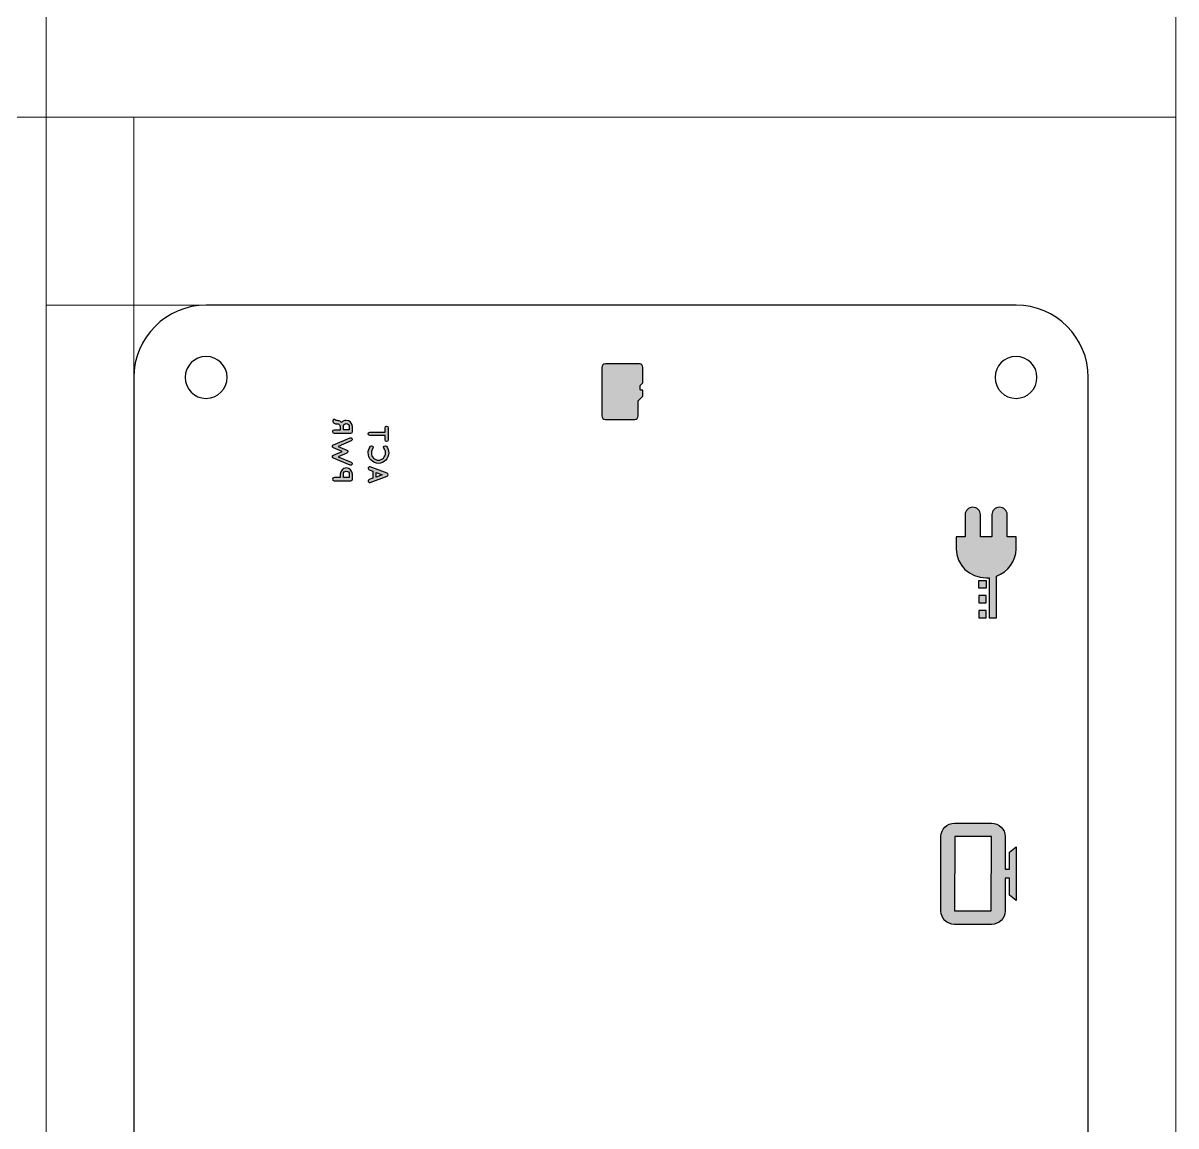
# Model space of a CAD drawing. Header units: millimetres. Extents: x -1309 to 1857, y -1546 to 39.
# Drawn here: x 639 to 718.8, y -460.4 to -384.1 of the extents above; entities that cross this region are included whole.
import ezdxf

# ---------------------------------------------------------------- set-up
doc = ezdxf.new("R2010")
doc.units = ezdxf.units.MM
doc.header["$LTSCALE"] = 0.5
doc.layers.get('0').update_dxf_attribs({"lineweight": 18})
doc.layers.add('red', color=7, linetype='Continuous')

msp = doc.modelspace()

# ---------------------------------------------------------------- hatches: boundary and pattern name
at = {"layer": 'red'}
h = msp.add_hatch(color=256, dxfattribs=at)
h.dxf.hatch_style = 2
edge = h.paths.add_edge_path()
edge.add_spline(control_points=[(679.055, -411.294), (679.055, -411.426), (679.162, -411.534), (679.295, -411.534), (679.295, -411.534), (681.325, -411.534), (681.325, -411.534), (681.457, -411.534), (681.565, -411.426), (681.565, -411.294), (681.565, -411.294), (681.564, -410.254), (681.564, -410.254), (681.564, -410.254), (681.89, -409.92), (681.89, -409.92), (681.89, -409.92), (681.89, -409.502), (681.89, -409.502), (681.89, -409.502), (681.743, -409.503), (681.743, -409.503), (681.735, -409.503), (681.727, -409.5), (681.721, -409.494), (681.716, -409.488), (681.712, -409.48), (681.712, -409.472), (681.712, -409.472), (681.712, -409.187), (681.712, -409.187), (681.712, -409.187), (681.89, -408.995), (681.89, -408.995), (681.89, -408.995), (681.89, -407.933), (681.89, -407.933), (681.89, -407.801), (681.783, -407.693), (681.65, -407.693), (681.65, -407.693), (679.295, -407.693), (679.295, -407.693), (679.162, -407.693), (679.055, -407.801), (679.055, -407.933), (679.055, -407.933), (679.055, -411.294), (679.055, -411.294)], knot_values=[0, 0, 0, 0, 1, 1, 1, 2, 2, 2, 3, 3, 3, 4, 4, 4, 5, 5, 5, 6, 6, 6, 7, 7, 7, 8, 8, 8, 9, 9, 9, 10, 10, 10, 11, 11, 11, 12, 12, 12, 13, 13, 13, 14, 14, 14, 15, 15, 15, 16, 16, 16, 16], degree=3, periodic=0)
h = msp.add_hatch(color=256, dxfattribs=at)
h.dxf.hatch_style = 2
edge = h.paths.add_edge_path()
edge.add_spline(control_points=[(661.385, -414.886), (661.153, -414.886), (660.964, -415.076), (660.964, -415.311), (660.964, -415.311), (660.964, -415.554), (660.964, -415.554), (660.964, -415.554), (660.535, -415.554), (660.535, -415.554), (660.476, -415.554), (660.427, -415.603), (660.427, -415.665), (660.427, -415.725), (660.476, -415.774), (660.535, -415.774), (660.535, -415.774), (661.701, -415.774), (661.701, -415.774), (661.762, -415.774), (661.809, -415.725), (661.809, -415.665), (661.809, -415.665), (661.809, -415.662), (661.809, -415.662), (661.809, -415.662), (661.809, -415.31), (661.809, -415.31), (661.809, -415.076), (661.62, -414.886), (661.385, -414.886)], knot_values=[0, 0, 0, 0, 0.013889, 0.013889, 0.013889, 0.027778, 0.027778, 0.027778, 0.041667, 0.041667, 0.041667, 0.055556, 0.055556, 0.055556, 0.069444, 0.069444, 0.069444, 0.083333, 0.083333, 0.083333, 0.097222, 0.097222, 0.097222, 0.111111, 0.111111, 0.111111, 0.125, 0.125, 0.125, 0.138889, 0.138889, 0.138889, 0.138889], degree=3, periodic=0)
edge.add_line((661.385, -414.886), (661.385, -414.886))
edge = h.paths.add_edge_path()
edge.add_spline(control_points=[(661.59, -415.554), (661.59, -415.554), (661.184, -415.554), (661.184, -415.554), (661.184, -415.554), (661.184, -415.311), (661.184, -415.311), (661.184, -415.196), (661.275, -415.108), (661.385, -415.105), (661.499, -415.107), (661.59, -415.196), (661.59, -415.311), (661.59, -415.311), (661.59, -415.554), (661.59, -415.554)], knot_values=[0, 0, 0, 0, 0.013889, 0.013889, 0.013889, 0.027778, 0.027778, 0.027778, 0.041667, 0.041667, 0.041667, 0.055556, 0.055556, 0.055556, 0.069444, 0.069444, 0.069444, 0.069444], degree=3, periodic=0)
edge.add_line((661.59, -415.554), (661.59, -415.554))
edge = h.paths.add_edge_path()
edge.add_spline(control_points=[(661.786, -412.864), (661.809, -412.922), (661.784, -412.985), (661.729, -413.009), (661.729, -413.009), (660.814, -413.394), (660.814, -413.394), (660.814, -413.394), (661.421, -413.649), (661.421, -413.649), (661.463, -413.669), (661.487, -413.71), (661.487, -413.751), (661.487, -413.795), (661.463, -413.836), (661.421, -413.854), (661.421, -413.854), (660.814, -414.109), (660.814, -414.109), (660.814, -414.109), (661.729, -414.495), (661.729, -414.495), (661.784, -414.517), (661.809, -414.583), (661.786, -414.637), (661.765, -414.694), (661.699, -414.718), (661.646, -414.696), (661.646, -414.696), (660.494, -414.209), (660.494, -414.209), (660.488, -414.205), (660.48, -414.204), (660.476, -414.2), (660.476, -414.2), (660.474, -414.2), (660.474, -414.2), (660.47, -414.196), (660.466, -414.194), (660.462, -414.19), (660.458, -414.187), (660.458, -414.187), (660.457, -414.186), (660.455, -414.18), (660.451, -414.178), (660.446, -414.172), (660.446, -414.172), (660.446, -414.169), (660.446, -414.169), (660.443, -414.165), (660.437, -414.157), (660.435, -414.152), (660.435, -414.148), (660.435, -414.148), (660.433, -414.147), (660.433, -414.143), (660.431, -414.14), (660.429, -414.134), (660.429, -414.134), (660.429, -414.127), (660.429, -414.127), (660.427, -414.122), (660.427, -414.114), (660.427, -414.108), (660.427, -414.102), (660.427, -414.096), (660.429, -414.09), (660.429, -414.09), (660.429, -414.084), (660.429, -414.084), (660.431, -414.081), (660.433, -414.077), (660.433, -414.068), (660.435, -414.068), (660.435, -414.065), (660.435, -414.065), (660.435, -414.065), (660.435, -414.063), (660.435, -414.063), (660.437, -414.059), (660.443, -414.053), (660.446, -414.047), (660.446, -414.047), (660.446, -414.043), (660.446, -414.043), (660.451, -414.039), (660.455, -414.035), (660.457, -414.031), (660.459, -414.031), (660.459, -414.028), (660.462, -414.028), (660.466, -414.024), (660.47, -414.021), (660.474, -414.016), (660.474, -414.016), (660.476, -414.016), (660.476, -414.013), (660.48, -414.01), (660.488, -414.007), (660.494, -414.005), (660.494, -414.005), (661.107, -413.746), (661.107, -413.746), (661.107, -413.746), (660.494, -413.487), (660.494, -413.487), (660.488, -413.485), (660.48, -413.483), (660.476, -413.48), (660.476, -413.48), (660.474, -413.48), (660.474, -413.476), (660.47, -413.473), (660.466, -413.47), (660.462, -413.467), (660.462, -413.467), (660.457, -413.463), (660.457, -413.463), (660.455, -413.46), (660.451, -413.456), (660.446, -413.449), (660.446, -413.449), (660.446, -413.447), (660.446, -413.447), (660.443, -413.443), (660.437, -413.437), (660.435, -413.429), (660.435, -413.427), (660.435, -413.427), (660.433, -413.425), (660.433, -413.421), (660.431, -413.417), (660.429, -413.412), (660.429, -413.412), (660.429, -413.405), (660.429, -413.405), (660.427, -413.4), (660.427, -413.394), (660.427, -413.388), (660.427, -413.38), (660.427, -413.374), (660.429, -413.368), (660.429, -413.368), (660.429, -413.365), (660.429, -413.365), (660.431, -413.358), (660.433, -413.352), (660.433, -413.348), (660.435, -413.348), (660.435, -413.345), (660.435, -413.345), (660.435, -413.345), (660.435, -413.343), (660.435, -413.343), (660.437, -413.334), (660.443, -413.33), (660.446, -413.325), (660.446, -413.325), (660.446, -413.322), (660.446, -413.322), (660.451, -413.318), (660.455, -413.312), (660.457, -413.308), (660.459, -413.308), (660.459, -413.305), (660.462, -413.305), (660.466, -413.301), (660.47, -413.297), (660.474, -413.295), (660.474, -413.295), (660.476, -413.292), (660.476, -413.292), (660.48, -413.289), (660.488, -413.285), (660.494, -413.283), (660.494, -413.283), (661.646, -412.798), (661.646, -412.798), (661.699, -412.775), (661.765, -412.801), (661.786, -412.853)], knot_values=[0, 0, 0, 0, 0.013889, 0.013889, 0.013889, 0.027778, 0.027778, 0.027778, 0.041667, 0.041667, 0.041667, 0.055556, 0.055556, 0.055556, 0.069444, 0.069444, 0.069444, 0.083333, 0.083333, 0.083333, 0.097222, 0.097222, 0.097222, 0.111111, 0.111111, 0.111111, 0.125, 0.125, 0.125, 0.138889, 0.138889, 0.138889, 0.152778, 0.152778, 0.152778, 0.166667, 0.166667, 0.166667, 0.180556, 0.180556, 0.180556, 0.194444, 0.194444, 0.194444, 0.208333, 0.208333, 0.208333, 0.222222, 0.222222, 0.222222, 0.236111, 0.236111, 0.236111, 0.25, 0.25, 0.25, 0.263889, 0.263889, 0.263889, 0.277778, 0.277778, 0.277778, 0.291667, 0.291667, 0.291667, 0.305556, 0.305556, 0.305556, 0.319444, 0.319444, 0.319444, 0.333333, 0.333333, 0.333333, 0.347222, 0.347222, 0.347222, 0.361111, 0.361111, 0.361111, 0.375, 0.375, 0.375, 0.388889, 0.388889, 0.388889, 0.402778, 0.402778, 0.402778, 0.416667, 0.416667, 0.416667, 0.430556, 0.430556, 0.430556, 0.444444, 0.444444, 0.444444, 0.458333, 0.458333, 0.458333, 0.472222, 0.472222, 0.472222, 0.486111, 0.486111, 0.486111, 0.5, 0.5, 0.5, 0.513889, 0.513889, 0.513889, 0.527778, 0.527778, 0.527778, 0.541667, 0.541667, 0.541667, 0.555556, 0.555556, 0.555556, 0.569444, 0.569444, 0.569444, 0.583333, 0.583333, 0.583333, 0.597222, 0.597222, 0.597222, 0.611111, 0.611111, 0.611111, 0.625, 0.625, 0.625, 0.638889, 0.638889, 0.638889, 0.652778, 0.652778, 0.652778, 0.666667, 0.666667, 0.666667, 0.680556, 0.680556, 0.680556, 0.694444, 0.694444, 0.694444, 0.708333, 0.708333, 0.708333, 0.722222, 0.722222, 0.722222, 0.736111, 0.736111, 0.736111, 0.75, 0.75, 0.75, 0.763889, 0.763889, 0.763889, 0.777778, 0.777778, 0.777778, 0.791667, 0.791667, 0.791667, 0.805556, 0.805556, 0.805556, 0.819444, 0.819444, 0.819444, 0.833333, 0.833333, 0.833333, 0.833333], degree=3, periodic=0)
edge.add_line((661.786, -412.853), (661.786, -412.864))
edge = h.paths.add_edge_path()
edge.add_spline(control_points=[(660.657, -411.608), (660.648, -411.577), (660.624, -411.552), (660.59, -411.539), (660.534, -411.52), (660.472, -411.551), (660.453, -411.608), (660.451, -411.616), (660.446, -411.633), (660.446, -411.652), (660.446, -411.652), (660.446, -411.655), (660.446, -411.655), (660.446, -411.675), (660.451, -411.703), (660.468, -411.732), (660.484, -411.757), (660.51, -411.779), (660.537, -411.795), (660.595, -411.823), (660.666, -411.836), (660.774, -411.836), (660.812, -411.839), (660.838, -411.846), (660.86, -411.86), (660.881, -411.872), (660.901, -411.896), (660.916, -411.919), (660.945, -411.961), (660.96, -412.012), (660.964, -412.031), (660.964, -412.031), (660.964, -412.264), (660.964, -412.264), (660.964, -412.264), (660.535, -412.264), (660.535, -412.264), (660.476, -412.264), (660.426, -412.313), (660.426, -412.375), (660.426, -412.435), (660.476, -412.483), (660.535, -412.483), (660.535, -412.483), (661.701, -412.483), (661.701, -412.483), (661.762, -412.483), (661.809, -412.435), (661.809, -412.375), (661.809, -412.375), (661.809, -412.371), (661.809, -412.371), (661.809, -412.371), (661.809, -412.02), (661.809, -412.02), (661.809, -411.784), (661.62, -411.597), (661.385, -411.597), (661.255, -411.597), (661.14, -411.656), (661.061, -411.75), (661.041, -411.725), (661.018, -411.701), (660.987, -411.681), (660.931, -411.642), (660.857, -411.617), (660.774, -411.617), (660.715, -411.618), (660.678, -411.612), (660.657, -411.608)], knot_values=[0, 0, 0, 0, 0.013889, 0.013889, 0.013889, 0.027778, 0.027778, 0.027778, 0.041667, 0.041667, 0.041667, 0.055556, 0.055556, 0.055556, 0.069444, 0.069444, 0.069444, 0.083333, 0.083333, 0.083333, 0.097222, 0.097222, 0.097222, 0.111111, 0.111111, 0.111111, 0.125, 0.125, 0.125, 0.138889, 0.138889, 0.138889, 0.152778, 0.152778, 0.152778, 0.166667, 0.166667, 0.166667, 0.180556, 0.180556, 0.180556, 0.194444, 0.194444, 0.194444, 0.208333, 0.208333, 0.208333, 0.222222, 0.222222, 0.222222, 0.236111, 0.236111, 0.236111, 0.25, 0.25, 0.25, 0.263889, 0.263889, 0.263889, 0.277778, 0.277778, 0.277778, 0.291667, 0.291667, 0.291667, 0.305556, 0.305556, 0.305556, 0.319444, 0.319444, 0.319444, 0.319444], degree=3, periodic=0)
edge.add_line((660.657, -411.608), (660.657, -411.608))
edge = h.paths.add_edge_path()
edge.add_spline(control_points=[(661.184, -412.02), (661.184, -411.907), (661.275, -411.816), (661.385, -411.816), (661.499, -411.816), (661.59, -411.907), (661.59, -412.02), (661.59, -412.02), (661.59, -412.263), (661.59, -412.263), (661.59, -412.263), (661.184, -412.263), (661.184, -412.263), (661.184, -412.263), (661.184, -412.02), (661.184, -412.02)], knot_values=[0, 0, 0, 0, 0.013889, 0.013889, 0.013889, 0.027778, 0.027778, 0.027778, 0.041667, 0.041667, 0.041667, 0.055556, 0.055556, 0.055556, 0.069444, 0.069444, 0.069444, 0.069444], degree=3, periodic=0)
edge.add_line((661.184, -412.02), (661.184, -412.02))
edge = h.paths.add_edge_path()
edge.add_spline(control_points=[(662.965, -415.02), (662.965, -415.02), (663.222, -415.116), (663.222, -415.116), (663.222, -415.116), (663.222, -415.596), (663.222, -415.596), (663.222, -415.596), (662.965, -415.694), (662.965, -415.694), (662.922, -415.711), (662.896, -415.753), (662.896, -415.796), (662.896, -415.81), (662.899, -415.822), (662.902, -415.834), (662.924, -415.891), (662.987, -415.919), (663.044, -415.899), (663.044, -415.899), (664.208, -415.462), (664.208, -415.462), (664.251, -415.445), (664.281, -415.401), (664.277, -415.357), (664.279, -415.312), (664.251, -415.271), (664.208, -415.253), (664.208, -415.253), (663.044, -414.816), (663.044, -414.816), (662.987, -414.797), (662.924, -414.824), (662.902, -414.882), (662.9, -414.892), (662.896, -414.905), (662.896, -414.919), (662.896, -414.963), (662.922, -415.004), (662.965, -415.02)], knot_values=[0, 0, 0, 0, 0.013889, 0.013889, 0.013889, 0.027778, 0.027778, 0.027778, 0.041667, 0.041667, 0.041667, 0.055556, 0.055556, 0.055556, 0.069444, 0.069444, 0.069444, 0.083333, 0.083333, 0.083333, 0.097222, 0.097222, 0.097222, 0.111111, 0.111111, 0.111111, 0.125, 0.125, 0.125, 0.138889, 0.138889, 0.138889, 0.152778, 0.152778, 0.152778, 0.166667, 0.166667, 0.166667, 0.180556, 0.180556, 0.180556, 0.180556], degree=3, periodic=0)
edge.add_line((662.965, -415.02), (662.965, -415.02))
h.paths.add_polyline_path([(663.44, -415.518), (663.44, -415.197), (663.864, -415.357)])
edge = h.paths.add_edge_path()
edge.add_spline(control_points=[(662.896, -413.847), (662.896, -413.673), (662.954, -413.516), (663.05, -413.391), (663.088, -413.343), (663.159, -413.336), (663.208, -413.371), (663.256, -413.41), (663.264, -413.483), (663.229, -413.529), (663.159, -413.618), (663.122, -413.725), (663.122, -413.847), (663.122, -413.983), (663.176, -414.11), (663.264, -414.203), (663.351, -414.292), (663.473, -414.348), (663.608, -414.348), (663.741, -414.348), (663.86, -414.292), (663.951, -414.203), (664.038, -414.11), (664.093, -413.983), (664.093, -413.847), (664.093, -413.725), (664.056, -413.616), (663.985, -413.529), (663.949, -413.483), (663.957, -413.41), (664.007, -413.371), (664.056, -413.336), (664.125, -413.344), (664.164, -413.391), (664.262, -413.516), (664.319, -413.673), (664.319, -413.847), (664.315, -414.242), (663.998, -414.57), (663.608, -414.572), (663.214, -414.568), (662.897, -414.242), (662.897, -413.847)], knot_values=[0, 0, 0, 0, 0.013889, 0.013889, 0.013889, 0.027778, 0.027778, 0.027778, 0.041667, 0.041667, 0.041667, 0.055556, 0.055556, 0.055556, 0.069444, 0.069444, 0.069444, 0.083333, 0.083333, 0.083333, 0.097222, 0.097222, 0.097222, 0.111111, 0.111111, 0.111111, 0.125, 0.125, 0.125, 0.138889, 0.138889, 0.138889, 0.152778, 0.152778, 0.152778, 0.166667, 0.166667, 0.166667, 0.180556, 0.180556, 0.180556, 0.194444, 0.194444, 0.194444, 0.194444], degree=3, periodic=0)
edge.add_line((662.897, -413.847), (662.896, -413.847))
edge = h.paths.add_edge_path()
edge.add_spline(control_points=[(664.17, -411.996), (664.231, -411.996), (664.279, -412.045), (664.279, -412.104), (664.279, -412.104), (664.279, -412.948), (664.279, -412.948), (664.279, -413.009), (664.231, -413.056), (664.17, -413.056), (664.111, -413.056), (664.06, -413.009), (664.06, -412.948), (664.06, -412.948), (664.06, -412.636), (664.06, -412.636), (664.06, -412.636), (663.005, -412.636), (663.005, -412.636), (662.943, -412.636), (662.896, -412.586), (662.896, -412.527), (662.896, -412.466), (662.943, -412.418), (663.005, -412.418), (663.005, -412.418), (664.06, -412.418), (664.06, -412.418), (664.06, -412.418), (664.06, -412.104), (664.06, -412.104), (664.06, -412.045), (664.111, -411.996), (664.17, -411.996)], knot_values=[0, 0, 0, 0, 0.013889, 0.013889, 0.013889, 0.027778, 0.027778, 0.027778, 0.041667, 0.041667, 0.041667, 0.055556, 0.055556, 0.055556, 0.069444, 0.069444, 0.069444, 0.083333, 0.083333, 0.083333, 0.097222, 0.097222, 0.097222, 0.111111, 0.111111, 0.111111, 0.125, 0.125, 0.125, 0.138889, 0.138889, 0.138889, 0.152778, 0.152778, 0.152778, 0.152778], degree=3, periodic=0)
edge.add_line((664.17, -411.996), (664.17, -411.996))
h = msp.add_hatch(color=256, dxfattribs=at)
h.dxf.hatch_style = 2
h.paths.add_polyline_path([(705.116, -423.191), (705.116, -422.68), (705.627, -422.68), (705.627, -423.191)])
h.paths.add_polyline_path([(705.117, -423.706), (705.117, -424.22), (705.623, -424.22), (705.623, -423.706)])
h.paths.add_polyline_path([(705.117, -424.736), (705.117, -425.25), (705.623, -425.25), (705.623, -424.736)])
edge = h.paths.add_edge_path()
edge.add_spline(control_points=[(705.23, -418.115), (705.23, -417.831), (704.994, -417.601), (704.701, -417.601), (704.409, -417.601), (704.173, -417.832), (704.173, -418.115), (704.173, -418.115), (704.173, -419.659), (704.173, -419.659), (704.173, -419.659), (703.558, -419.659), (703.558, -419.659), (703.558, -419.659), (703.558, -420.467), (703.558, -420.467), (703.558, -420.467), (703.558, -420.477), (703.558, -420.477), (703.558, -421.589), (704.484, -422.489), (705.627, -422.489), (705.697, -422.489), (705.767, -422.487), (705.836, -422.48), (705.836, -422.48), (705.836, -425.249), (705.836, -425.249), (705.836, -425.249), (706.343, -425.249), (706.343, -425.249), (706.343, -425.249), (706.343, -422.363), (706.343, -422.363), (707.132, -422.078), (707.695, -421.342), (707.695, -420.477), (707.695, -420.474), (707.694, -420.471), (707.694, -420.467), (707.694, -420.467), (707.695, -420.467), (707.695, -420.467), (707.695, -420.467), (707.695, -419.659), (707.695, -419.659), (707.695, -419.659), (707.081, -419.659), (707.081, -419.659), (707.081, -419.659), (707.081, -418.115), (707.081, -418.115), (707.081, -417.831), (706.844, -417.601), (706.552, -417.601), (706.259, -417.601), (706.024, -417.832), (706.024, -418.115), (706.024, -418.115), (706.024, -419.659), (706.024, -419.659), (706.024, -419.659), (705.23, -419.659), (705.23, -419.659), (705.23, -419.659), (705.23, -418.115), (705.23, -418.115)], knot_values=[0, 0, 0, 0, 0.013889, 0.013889, 0.013889, 0.027778, 0.027778, 0.027778, 0.041667, 0.041667, 0.041667, 0.055556, 0.055556, 0.055556, 0.069444, 0.069444, 0.069444, 0.083333, 0.083333, 0.083333, 0.097222, 0.097222, 0.097222, 0.111111, 0.111111, 0.111111, 0.125, 0.125, 0.125, 0.138889, 0.138889, 0.138889, 0.152778, 0.152778, 0.152778, 0.166667, 0.166667, 0.166667, 0.180556, 0.180556, 0.180556, 0.194444, 0.194444, 0.194444, 0.208333, 0.208333, 0.208333, 0.222222, 0.222222, 0.222222, 0.236111, 0.236111, 0.236111, 0.25, 0.25, 0.25, 0.263889, 0.263889, 0.263889, 0.277778, 0.277778, 0.277778, 0.291667, 0.291667, 0.291667, 0.305556, 0.305556, 0.305556, 0.305556], degree=3, periodic=0)
edge.add_line((705.23, -418.115), (705.23, -418.115))
h = msp.add_hatch(color=256, dxfattribs=at)
h.dxf.hatch_style = 2
edge = h.paths.add_edge_path()
edge.add_spline(control_points=[(702.501, -440.367), (702.501, -439.862), (702.924, -439.449), (703.444, -439.449), (703.444, -439.449), (705.993, -439.449), (705.993, -439.449), (706.512, -439.449), (706.937, -439.862), (706.937, -440.367), (706.937, -440.367), (706.937, -442.633), (706.937, -442.633), (706.937, -442.633), (707.236, -442.633), (707.236, -442.633), (707.236, -442.633), (707.236, -441.46), (707.236, -441.46), (707.236, -441.46), (707.695, -441.089), (707.695, -441.089), (707.695, -441.089), (707.695, -444.803), (707.695, -444.803), (707.695, -444.803), (707.236, -444.423), (707.236, -444.423), (707.236, -444.423), (707.236, -443.259), (707.236, -443.259), (707.236, -443.259), (706.937, -443.259), (706.937, -443.259), (706.937, -443.259), (706.937, -445.525), (706.937, -445.525), (706.937, -446.03), (706.512, -446.443), (705.993, -446.443), (705.993, -446.443), (703.444, -446.443), (703.444, -446.443), (702.924, -446.443), (702.501, -446.03), (702.501, -445.525), (702.501, -445.525), (702.501, -440.367), (702.501, -440.367)], knot_values=[0, 0, 0, 0, 1, 1, 1, 2, 2, 2, 3, 3, 3, 4, 4, 4, 5, 5, 5, 6, 6, 6, 7, 7, 7, 8, 8, 8, 9, 9, 9, 10, 10, 10, 11, 11, 11, 12, 12, 12, 13, 13, 13, 14, 14, 14, 15, 15, 15, 16, 16, 16, 16], degree=3, periodic=0)
h.paths.add_polyline_path([(703.444, -445.516), (705.984, -445.516), (705.993, -440.376), (703.453, -440.366)])

# ---------------------------------------------------------------- linework, layer by layer
for p, q in [((640.625, 0), (640.625, -515.625)), ((718.75, 0), (718.75, -515.625)), ((0, -390.625), (718.75, -390.625)), ((646.692, -459.067), (646.692, -390.625)), ((686.294, -403.627), (640.625, -403.627))]:
    msp.add_line(p, q)
for p, q in [((663.44, -415.518), (663.44, -415.197)), ((663.44, -415.197), (663.864, -415.357)), ((663.864, -415.357), (663.44, -415.518)), ((705.116, -423.191), (705.116, -422.68)), ((705.116, -422.68), (705.627, -422.68)), ((705.627, -423.191), (705.116, -423.191)), ((705.627, -422.68), (705.627, -423.191)), ((705.117, -423.706), (705.117, -424.22)), ((705.623, -423.706), (705.117, -423.706)), ((705.623, -424.22), (705.623, -423.706)), ((705.117, -424.22), (705.623, -424.22)), ((705.117, -424.736), (705.117, -425.25)), ((705.623, -424.736), (705.117, -424.736)), ((705.623, -425.25), (705.623, -424.736)), ((705.117, -425.25), (705.623, -425.25)), ((703.453, -440.366), (703.444, -445.516)), ((705.993, -440.376), (703.453, -440.366)), ((705.984, -445.516), (705.993, -440.376)), ((703.444, -445.516), (705.984, -445.516))]:
    msp.add_line(p, q, dxfattribs=at)
for points in [[(651.691, -403.627), (648.941, -403.627), (646.692, -405.878), (646.692, -408.628)], [(707.692, -403.627), (707.692, -403.627), (651.691, -403.627), (651.691, -403.627)], [(712.692, -408.628), (712.692, -405.878), (710.442, -403.627), (707.692, -403.627)], [(679.295, -407.693), (679.162, -407.693), (679.055, -407.801), (679.055, -407.933)], [(679.055, -407.933), (679.055, -407.933), (679.055, -411.294), (679.055, -411.294)], [(681.65, -407.693), (681.65, -407.693), (679.295, -407.693), (679.295, -407.693)], [(681.89, -407.933), (681.89, -407.801), (681.783, -407.693), (681.65, -407.693)], [(681.89, -408.995), (681.89, -408.995), (681.89, -407.933), (681.89, -407.933)], [(646.692, -408.628), (646.692, -408.628), (646.692, -497.629), (646.692, -497.629)], [(712.692, -497.629), (712.692, -497.629), (712.692, -408.628), (712.692, -408.628)], [(681.712, -409.187), (681.712, -409.187), (681.89, -408.995), (681.89, -408.995)], [(681.712, -409.472), (681.712, -409.472), (681.712, -409.187), (681.712, -409.187)], [(681.721, -409.494), (681.716, -409.488), (681.712, -409.48), (681.712, -409.472)], [(681.743, -409.503), (681.735, -409.503), (681.727, -409.5), (681.721, -409.494)], [(681.89, -409.502), (681.89, -409.502), (681.743, -409.503), (681.743, -409.503)], [(681.89, -409.92), (681.89, -409.92), (681.89, -409.502), (681.89, -409.502)], [(681.564, -410.254), (681.564, -410.254), (681.89, -409.92), (681.89, -409.92)], [(681.565, -411.294), (681.565, -411.294), (681.564, -410.254), (681.564, -410.254)], [(679.055, -411.294), (679.055, -411.426), (679.162, -411.534), (679.295, -411.534)], [(681.325, -411.534), (681.457, -411.534), (681.565, -411.426), (681.565, -411.294)], [(660.453, -411.608), (660.451, -411.616), (660.446, -411.633), (660.446, -411.652)], [(660.446, -411.652), (660.446, -411.652), (660.446, -411.655), (660.446, -411.655)], [(660.446, -411.655), (660.446, -411.675), (660.451, -411.703), (660.468, -411.732)], [(660.59, -411.539), (660.534, -411.52), (660.472, -411.551), (660.453, -411.608)], [(660.468, -411.732), (660.484, -411.757), (660.51, -411.779), (660.537, -411.795)], [(660.537, -411.795), (660.595, -411.823), (660.666, -411.836), (660.774, -411.836)], [(660.657, -411.608), (660.648, -411.577), (660.624, -411.552), (660.59, -411.539)], [(660.774, -411.617), (660.715, -411.618), (660.678, -411.612), (660.657, -411.608)], [(660.987, -411.681), (660.931, -411.642), (660.857, -411.617), (660.774, -411.617)], [(660.774, -411.836), (660.812, -411.839), (660.838, -411.846), (660.86, -411.86)], [(660.86, -411.86), (660.881, -411.872), (660.901, -411.896), (660.916, -411.919)], [(660.916, -411.919), (660.945, -411.961), (660.96, -412.012), (660.964, -412.031)], [(660.964, -412.031), (660.964, -412.031), (660.964, -412.264), (660.964, -412.264)], [(661.061, -411.75), (661.041, -411.725), (661.018, -411.701), (660.987, -411.681)], [(661.184, -412.263), (661.184, -412.263), (661.184, -412.02), (661.184, -412.02)], [(661.59, -412.02), (661.59, -412.02), (661.59, -412.263), (661.59, -412.263)], [(661.809, -412.371), (661.809, -412.371), (661.809, -412.02), (661.809, -412.02)], [(664.06, -412.104), (664.06, -412.045), (664.111, -411.996), (664.17, -411.996)], [(664.06, -412.418), (664.06, -412.418), (664.06, -412.104), (664.06, -412.104)], [(664.17, -411.996), (664.231, -411.996), (664.279, -412.045), (664.279, -412.104)], [(664.279, -412.104), (664.279, -412.104), (664.279, -412.948), (664.279, -412.948)], [(679.295, -411.534), (679.295, -411.534), (681.325, -411.534), (681.325, -411.534)], [(660.494, -413.283), (660.494, -413.283), (661.646, -412.798), (661.646, -412.798)], [(660.964, -412.264), (660.964, -412.264), (660.535, -412.264), (660.535, -412.264)], [(660.535, -412.483), (660.535, -412.483), (661.701, -412.483), (661.701, -412.483)], [(661.59, -412.263), (661.59, -412.263), (661.184, -412.263), (661.184, -412.263)], [(661.646, -412.798), (661.699, -412.775), (661.765, -412.801), (661.786, -412.853)], [(661.701, -412.483), (661.762, -412.483), (661.809, -412.435), (661.809, -412.375)], [(661.786, -412.864), (661.809, -412.922), (661.784, -412.985), (661.729, -413.009)], [(661.809, -412.375), (661.809, -412.375), (661.809, -412.371), (661.809, -412.371)], [(663.005, -412.418), (663.005, -412.418), (664.06, -412.418), (664.06, -412.418)], [(664.06, -412.636), (664.06, -412.636), (663.005, -412.636), (663.005, -412.636)], [(664.06, -412.948), (664.06, -412.948), (664.06, -412.636), (664.06, -412.636)], [(660.429, -413.365), (660.431, -413.358), (660.433, -413.352), (660.433, -413.348)], [(660.429, -413.368), (660.429, -413.368), (660.429, -413.365), (660.429, -413.365)], [(660.429, -413.412), (660.429, -413.412), (660.429, -413.405), (660.429, -413.405)], [(660.433, -413.425), (660.433, -413.421), (660.431, -413.417), (660.429, -413.412)], [(660.433, -413.348), (660.435, -413.348), (660.435, -413.345), (660.435, -413.345)], [(660.435, -413.429), (660.435, -413.427), (660.435, -413.427), (660.433, -413.425)], [(660.435, -413.343), (660.437, -413.334), (660.443, -413.33), (660.446, -413.325)], [(660.435, -413.345), (660.435, -413.345), (660.435, -413.343), (660.435, -413.343)], [(660.446, -413.447), (660.443, -413.443), (660.437, -413.437), (660.435, -413.429)], [(660.446, -413.322), (660.451, -413.318), (660.455, -413.312), (660.457, -413.308)], [(660.446, -413.325), (660.446, -413.325), (660.446, -413.322), (660.446, -413.322)], [(660.446, -413.449), (660.446, -413.449), (660.446, -413.447), (660.446, -413.447)], [(660.457, -413.463), (660.455, -413.46), (660.451, -413.456), (660.446, -413.449)], [(660.457, -413.308), (660.459, -413.308), (660.459, -413.305), (660.462, -413.305)], [(660.462, -413.467), (660.462, -413.467), (660.457, -413.463), (660.457, -413.463)], [(660.462, -413.305), (660.466, -413.301), (660.47, -413.297), (660.474, -413.295)], [(660.474, -413.476), (660.47, -413.473), (660.466, -413.47), (660.462, -413.467)], [(660.474, -413.295), (660.474, -413.295), (660.476, -413.292), (660.476, -413.292)], [(660.476, -413.48), (660.476, -413.48), (660.474, -413.48), (660.474, -413.476)], [(660.476, -413.292), (660.48, -413.289), (660.488, -413.285), (660.494, -413.283)], [(660.494, -413.487), (660.488, -413.485), (660.48, -413.483), (660.476, -413.48)], [(661.107, -413.746), (661.107, -413.746), (660.494, -413.487), (660.494, -413.487)], [(661.729, -413.009), (661.729, -413.009), (660.814, -413.394), (660.814, -413.394)], [(660.814, -413.394), (660.814, -413.394), (661.421, -413.649), (661.421, -413.649)], [(662.896, -413.847), (662.896, -413.673), (662.954, -413.516), (663.05, -413.391)], [(663.05, -413.391), (663.088, -413.343), (663.159, -413.336), (663.208, -413.371)], [(663.208, -413.371), (663.256, -413.41), (663.264, -413.483), (663.229, -413.529)], [(663.985, -413.529), (663.949, -413.483), (663.957, -413.41), (664.007, -413.371)], [(664.007, -413.371), (664.056, -413.336), (664.125, -413.344), (664.164, -413.391)], [(664.164, -413.391), (664.262, -413.516), (664.319, -413.673), (664.319, -413.847)], [(660.429, -414.084), (660.431, -414.081), (660.433, -414.077), (660.433, -414.068)], [(660.429, -414.09), (660.429, -414.09), (660.429, -414.084), (660.429, -414.084)], [(660.429, -414.134), (660.429, -414.134), (660.429, -414.127), (660.429, -414.127)], [(660.433, -414.147), (660.433, -414.143), (660.431, -414.14), (660.429, -414.134)], [(660.433, -414.068), (660.435, -414.068), (660.435, -414.065), (660.435, -414.065)], [(660.435, -414.152), (660.435, -414.148), (660.435, -414.148), (660.433, -414.147)], [(660.435, -414.063), (660.437, -414.059), (660.443, -414.053), (660.446, -414.047)], [(660.435, -414.065), (660.435, -414.065), (660.435, -414.063), (660.435, -414.063)], [(660.446, -414.169), (660.443, -414.165), (660.437, -414.157), (660.435, -414.152)], [(660.446, -414.043), (660.451, -414.039), (660.455, -414.035), (660.457, -414.031)], [(660.446, -414.047), (660.446, -414.047), (660.446, -414.043), (660.446, -414.043)], [(660.446, -414.172), (660.446, -414.172), (660.446, -414.169), (660.446, -414.169)], [(660.457, -414.186), (660.455, -414.18), (660.451, -414.178), (660.446, -414.172)], [(660.457, -414.031), (660.459, -414.031), (660.459, -414.028), (660.462, -414.028)], [(660.462, -414.19), (660.458, -414.187), (660.458, -414.187), (660.457, -414.186)], [(660.462, -414.028), (660.466, -414.024), (660.47, -414.021), (660.474, -414.016)], [(660.474, -414.2), (660.47, -414.196), (660.466, -414.194), (660.462, -414.19)], [(660.474, -414.016), (660.474, -414.016), (660.476, -414.016), (660.476, -414.013)], [(660.476, -414.2), (660.476, -414.2), (660.474, -414.2), (660.474, -414.2)], [(660.476, -414.013), (660.48, -414.01), (660.488, -414.007), (660.494, -414.005)], [(660.494, -414.209), (660.488, -414.205), (660.48, -414.204), (660.476, -414.2)], [(660.494, -414.005), (660.494, -414.005), (661.107, -413.746), (661.107, -413.746)], [(661.646, -414.696), (661.646, -414.696), (660.494, -414.209), (660.494, -414.209)], [(661.421, -413.854), (661.421, -413.854), (660.814, -414.109), (660.814, -414.109)], [(660.814, -414.109), (660.814, -414.109), (661.729, -414.495), (661.729, -414.495)], [(661.729, -414.495), (661.784, -414.517), (661.809, -414.583), (661.786, -414.637)], [(663.608, -414.572), (663.214, -414.568), (662.897, -414.242), (662.897, -413.847)], [(664.319, -413.847), (664.315, -414.242), (663.998, -414.57), (663.608, -414.572)], [(661.385, -414.886), (661.153, -414.886), (660.964, -415.076), (660.964, -415.311)], [(660.964, -415.311), (660.964, -415.311), (660.964, -415.554), (660.964, -415.554)], [(661.184, -415.311), (661.184, -415.196), (661.275, -415.108), (661.385, -415.105)], [(661.184, -415.554), (661.184, -415.554), (661.184, -415.311), (661.184, -415.311)], [(661.809, -415.31), (661.809, -415.076), (661.62, -414.886), (661.385, -414.886)], [(661.385, -415.105), (661.499, -415.107), (661.59, -415.196), (661.59, -415.311)], [(661.59, -415.311), (661.59, -415.311), (661.59, -415.554), (661.59, -415.554)], [(661.786, -414.637), (661.765, -414.694), (661.699, -414.718), (661.646, -414.696)], [(661.809, -415.662), (661.809, -415.662), (661.809, -415.31), (661.809, -415.31)], [(663.044, -414.816), (662.987, -414.797), (662.924, -414.824), (662.902, -414.882)], [(662.965, -415.02), (662.965, -415.02), (663.222, -415.116), (663.222, -415.116)], [(664.208, -415.253), (664.208, -415.253), (663.044, -414.816), (663.044, -414.816)], [(663.222, -415.116), (663.222, -415.116), (663.222, -415.596), (663.222, -415.596)], [(664.277, -415.357), (664.279, -415.312), (664.251, -415.271), (664.208, -415.253)], [(660.964, -415.554), (660.964, -415.554), (660.535, -415.554), (660.535, -415.554)], [(660.535, -415.774), (660.535, -415.774), (661.701, -415.774), (661.701, -415.774)], [(661.59, -415.554), (661.59, -415.554), (661.184, -415.554), (661.184, -415.554)], [(661.701, -415.774), (661.762, -415.774), (661.809, -415.725), (661.809, -415.665)], [(661.809, -415.665), (661.809, -415.665), (661.809, -415.662), (661.809, -415.662)], [(662.902, -415.834), (662.924, -415.891), (662.987, -415.919), (663.044, -415.899)], [(663.222, -415.596), (663.222, -415.596), (662.965, -415.694), (662.965, -415.694)], [(663.044, -415.899), (663.044, -415.899), (664.208, -415.462), (664.208, -415.462)], [(664.208, -415.462), (664.251, -415.445), (664.281, -415.401), (664.277, -415.357)], [(704.173, -418.115), (704.173, -418.115), (704.173, -419.659), (704.173, -419.659)], [(705.23, -419.659), (705.23, -419.659), (705.23, -418.115), (705.23, -418.115)], [(706.024, -418.115), (706.024, -418.115), (706.024, -419.659), (706.024, -419.659)], [(707.081, -419.659), (707.081, -419.659), (707.081, -418.115), (707.081, -418.115)], [(704.173, -419.659), (704.173, -419.659), (703.558, -419.659), (703.558, -419.659)], [(703.558, -419.659), (703.558, -419.659), (703.558, -420.467), (703.558, -420.467)], [(706.024, -419.659), (706.024, -419.659), (705.23, -419.659), (705.23, -419.659)], [(707.695, -419.659), (707.695, -419.659), (707.081, -419.659), (707.081, -419.659)], [(707.695, -420.467), (707.695, -420.467), (707.695, -419.659), (707.695, -419.659)], [(703.558, -420.467), (703.558, -420.467), (703.558, -420.477), (703.558, -420.477)], [(707.694, -420.467), (707.694, -420.467), (707.695, -420.467), (707.695, -420.467)], [(705.836, -422.48), (705.836, -422.48), (705.836, -425.249), (705.836, -425.249)], [(706.343, -425.249), (706.343, -425.249), (706.343, -422.363), (706.343, -422.363)], [(705.836, -425.249), (705.836, -425.249), (706.343, -425.249), (706.343, -425.249)], [(702.501, -440.367), (702.501, -439.862), (702.924, -439.449), (703.444, -439.449)], [(703.444, -439.449), (703.444, -439.449), (705.993, -439.449), (705.993, -439.449)], [(705.993, -439.449), (706.512, -439.449), (706.937, -439.862), (706.937, -440.367)], [(702.501, -445.525), (702.501, -445.525), (702.501, -440.367), (702.501, -440.367)], [(706.937, -440.367), (706.937, -440.367), (706.937, -442.633), (706.937, -442.633)], [(707.236, -441.46), (707.236, -441.46), (707.695, -441.089), (707.695, -441.089)], [(707.236, -442.633), (707.236, -442.633), (707.236, -441.46), (707.236, -441.46)], [(707.695, -441.089), (707.695, -441.089), (707.695, -444.803), (707.695, -444.803)], [(706.937, -442.633), (706.937, -442.633), (707.236, -442.633), (707.236, -442.633)], [(707.236, -443.259), (707.236, -443.259), (706.937, -443.259), (706.937, -443.259)], [(706.937, -443.259), (706.937, -443.259), (706.937, -445.525), (706.937, -445.525)], [(707.236, -444.423), (707.236, -444.423), (707.236, -443.259), (707.236, -443.259)], [(707.695, -444.803), (707.695, -444.803), (707.236, -444.423), (707.236, -444.423)], [(703.444, -446.443), (702.924, -446.443), (702.501, -446.03), (702.501, -445.525)], [(706.937, -445.525), (706.937, -446.03), (706.512, -446.443), (705.993, -446.443)], [(705.993, -446.443), (705.993, -446.443), (703.444, -446.443), (703.444, -446.443)]]:
    msp.add_open_spline(points, degree=3, dxfattribs=at)
for points, knots in [([(650.241, -408.628), (650.241, -407.827), (650.89, -407.177), (651.691, -407.177), (652.492, -407.177), (653.141, -407.827), (653.141, -408.628), (653.141, -409.428), (652.492, -410.077), (651.691, -410.077), (650.891, -410.077), (650.241, -409.428), (650.241, -408.628)], [0, 0, 0, 0, 1, 1, 1, 2, 2, 2, 3, 3, 3, 4, 4, 4, 4]), ([(706.242, -408.628), (706.242, -407.827), (706.892, -407.177), (707.692, -407.177), (708.493, -407.177), (709.142, -407.827), (709.142, -408.628), (709.142, -409.428), (708.493, -410.077), (707.692, -410.077), (706.892, -410.077), (706.242, -409.428), (706.242, -408.628)], [0, 0, 0, 0, 1, 1, 1, 2, 2, 2, 3, 3, 3, 4, 4, 4, 4]), ([(661.809, -412.02), (661.809, -411.784), (661.62, -411.597), (661.385, -411.597), (661.255, -411.597), (661.14, -411.656), (661.061, -411.75)], [18, 18, 18, 18, 19, 19, 19, 20, 20, 20, 20]), ([(661.184, -412.02), (661.184, -411.907), (661.275, -411.816), (661.385, -411.816), (661.499, -411.816), (661.59, -411.907), (661.59, -412.02)], [0, 0, 0, 0, 1, 1, 1, 2, 2, 2, 2]), ([(660.535, -412.264), (660.476, -412.264), (660.426, -412.313), (660.426, -412.375), (660.426, -412.435), (660.476, -412.483), (660.535, -412.483)], [12, 12, 12, 12, 13, 13, 13, 14, 14, 14, 14]), ([(663.005, -412.636), (662.943, -412.636), (662.896, -412.586), (662.896, -412.527), (662.896, -412.466), (662.943, -412.418), (663.005, -412.418)], [6, 6, 6, 6, 7, 7, 7, 8, 8, 8, 8]), ([(660.429, -413.405), (660.427, -413.4), (660.427, -413.394), (660.427, -413.388), (660.427, -413.38), (660.427, -413.374), (660.429, -413.368)], [45, 45, 45, 45, 46, 46, 46, 47, 47, 47, 47]), ([(661.421, -413.649), (661.463, -413.669), (661.487, -413.71), (661.487, -413.751), (661.487, -413.795), (661.463, -413.836), (661.421, -413.854)], [3, 3, 3, 3, 4, 4, 4, 5, 5, 5, 5]), ([(663.229, -413.529), (663.159, -413.618), (663.122, -413.725), (663.122, -413.847), (663.122, -413.983), (663.176, -414.11), (663.264, -414.203)], [3, 3, 3, 3, 4, 4, 4, 5, 5, 5, 5]), ([(663.951, -414.203), (664.038, -414.11), (664.093, -413.983), (664.093, -413.847), (664.093, -413.725), (664.056, -413.616), (663.985, -413.529)], [7, 7, 7, 7, 8, 8, 8, 9, 9, 9, 9]), ([(664.279, -412.948), (664.279, -413.009), (664.231, -413.056), (664.17, -413.056), (664.111, -413.056), (664.06, -413.009), (664.06, -412.948)], [2, 2, 2, 2, 3, 3, 3, 4, 4, 4, 4]), ([(660.429, -414.127), (660.427, -414.122), (660.427, -414.114), (660.427, -414.108), (660.427, -414.102), (660.427, -414.096), (660.429, -414.09)], [20, 20, 20, 20, 21, 21, 21, 22, 22, 22, 22]), ([(663.264, -414.203), (663.351, -414.292), (663.473, -414.348), (663.608, -414.348), (663.741, -414.348), (663.86, -414.292), (663.951, -414.203)], [5, 5, 5, 5, 6, 6, 6, 7, 7, 7, 7]), ([(662.902, -414.882), (662.9, -414.892), (662.896, -414.905), (662.896, -414.919), (662.896, -414.963), (662.922, -415.004), (662.965, -415.02)], [11, 11, 11, 11, 12, 12, 12, 13, 13, 13, 13]), ([(660.535, -415.554), (660.476, -415.554), (660.427, -415.603), (660.427, -415.665), (660.427, -415.725), (660.476, -415.774), (660.535, -415.774)], [3, 3, 3, 3, 4, 4, 4, 5, 5, 5, 5]), ([(662.965, -415.694), (662.922, -415.711), (662.896, -415.753), (662.896, -415.796), (662.896, -415.81), (662.899, -415.822), (662.902, -415.834)], [3, 3, 3, 3, 4, 4, 4, 5, 5, 5, 5]), ([(705.23, -418.115), (705.23, -417.831), (704.994, -417.601), (704.701, -417.601), (704.409, -417.601), (704.173, -417.832), (704.173, -418.115)], [0, 0, 0, 0, 1, 1, 1, 2, 2, 2, 2]), ([(707.081, -418.115), (707.081, -417.831), (706.844, -417.601), (706.552, -417.601), (706.259, -417.601), (706.024, -417.832), (706.024, -418.115)], [17, 17, 17, 17, 18, 18, 18, 19, 19, 19, 19]), ([(703.558, -420.477), (703.558, -421.589), (704.484, -422.489), (705.627, -422.489), (705.697, -422.489), (705.767, -422.487), (705.836, -422.48)], [6, 6, 6, 6, 7, 7, 7, 8, 8, 8, 8]), ([(706.343, -422.363), (707.132, -422.078), (707.695, -421.342), (707.695, -420.477), (707.695, -420.474), (707.694, -420.471), (707.694, -420.467)], [11, 11, 11, 11, 12, 12, 12, 13, 13, 13, 13])]:
    msp.add_open_spline(points, degree=3, knots=knots, dxfattribs=at)

doc.saveas('drawing.dxf')
